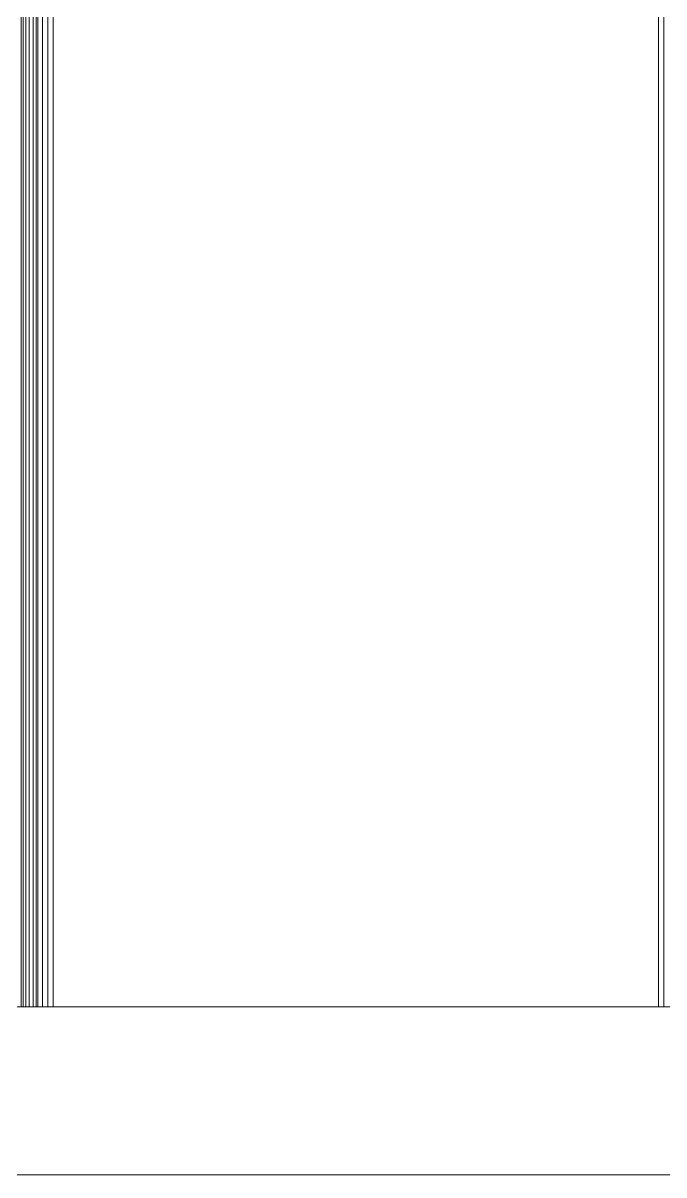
# Model space of a CAD drawing. Header units: centimetres. Extents: x -13467 to 3766, y -437 to 1921.
# Drawn here: x -4237.02 to -4229.4, y 184.8 to 198.5 of the extents above; entities that cross this region are included whole.
import ezdxf

# ---------------------------------------------------------------- set-up
doc = ezdxf.new("R2010")
doc.units = ezdxf.units.CM
doc.layers.add('M-EQPM', color=7, linetype='Continuous', lineweight=9)

# ---------------------------------------------------------------- blocks, each defined once
blk = doc.blocks.new('EQ-04-006 - EQ-04-006_dwg_Agrupar_318-1538744-Sección 1-2')
at = {"layer": 'M-EQPM', "color": 9, "true_color": 0xc0c0c0}
for p, q in [((-3653.214, 186.8), (-3710.214, 186.8)), ((-3653.214, 184.8), (-3710.214, 184.8))]:
    blk.add_line(p, q, dxfattribs=at)
at = {"layer": 'M-EQPM', "color": 9, "true_color": 0xc0c0c0, "flags": 128}
for points in [[(-3652.596, 186.8), (-3652.901, 186.8), (-3653.214, 186.8), (-3710.214, 186.8), (-3710.527, 186.8), (-3710.832, 186.8)], [(-3652.596, 184.8), (-3652.901, 184.8), (-3653.214, 184.8), (-3653.214, 186.8), (-3653.214, 184.8), (-3652.901, 184.8), (-3652.901, 186.8), (-3653.214, 186.8), (-3710.214, 186.8), (-3710.214, 184.8), (-3653.214, 184.8), (-3710.214, 184.8), (-3710.527, 184.8), (-3710.527, 186.8), (-3710.214, 186.8), (-3710.214, 184.8), (-3710.527, 184.8), (-3710.832, 184.8)]]:
    blk.add_lwpolyline(points, dxfattribs=at)
blk = doc.blocks.new('EQ-04-006 - EQ-04-006_dwg_Agrupar_312-1538745-Sección 1-2')
at = {"layer": 'M-EQPM', "color": 136, "true_color": 0x007f7f}
for p, q in [((-3685.495, 186.8), (-3685.495, 247.756)), ((-3685.437, 186.8), (-3685.437, 247.78)), ((-3685.376, 186.8), (-3685.376, 247.795)), ((-3685.314, 247.8), (-3685.314, 186.8)), ((-3678.114, 186.8), (-3678.114, 247.8)), ((-3678.051, 186.8), (-3678.051, 247.795)), ((-3685.637, 247.635), (-3685.637, 186.8)), ((-3685.597, 186.8), (-3685.597, 247.683)), ((-3685.549, 186.8), (-3685.549, 247.724)), ((-3685.514, 247.4), (-3685.514, 186.8)), ((-3685.376, 186.8), (-3685.314, 186.8)), ((-3685.314, 186.8), (-3678.114, 186.8)), ((-3678.051, 186.8), (-3678.114, 186.8))]:
    blk.add_line(p, q, dxfattribs=at)
at = {"layer": 'M-EQPM', "color": 136, "true_color": 0x007f7f, "flags": 128}
for points in [[(-3685.495, 186.8), (-3685.495, 247.756), (-3685.549, 247.724), (-3685.549, 186.8)], [(-3685.437, 186.8), (-3685.437, 247.78), (-3685.495, 247.756), (-3685.495, 186.8)], [(-3685.376, 186.8), (-3685.376, 247.795), (-3685.437, 247.78), (-3685.437, 186.8)], [(-3685.314, 247.8), (-3685.314, 186.8), (-3685.376, 186.8), (-3685.376, 247.795), (-3685.314, 247.8), (-3685.314, 186.8), (-3678.114, 186.8), (-3685.314, 186.8)], [(-3678.114, 186.8), (-3678.114, 247.8), (-3678.051, 247.795), (-3678.051, 186.8), (-3678.114, 186.8), (-3678.114, 247.8), (-3685.314, 247.8), (-3678.114, 247.8)], [(-3685.637, 186.8), (-3685.637, 247.635), (-3685.67, 247.582), (-3685.67, 186.8)], [(-3685.637, 186.8), (-3685.637, 247.635), (-3685.597, 247.683), (-3685.597, 186.8)], [(-3685.549, 186.8), (-3685.549, 247.724), (-3685.597, 247.683), (-3685.597, 186.8)], [(-3685.67, 186.8), (-3685.67, 247.582), (-3685.694, 247.524), (-3685.694, 186.8)]]:
    blk.add_lwpolyline(points, dxfattribs=at)
blk = doc.blocks.new('EQ-04-006 - EQ-04-006_dwg_011_ENZUNCHADOR_dwg-1538751-Sección 1-2')
for name in ['EQ-04-006 - EQ-04-006_dwg_Agrupar_312-1538745-Sección 1-2', 'EQ-04-006 - EQ-04-006_dwg_Agrupar_318-1538744-Sección 1-2']:
    blk.add_blockref(name, (0, 0))
blk = doc.blocks.new('EQ-04-006 - EQ-04-006_dwg-1538743-Sección 1-2')
blk.add_blockref('EQ-04-006 - EQ-04-006_dwg_011_ENZUNCHADOR_dwg-1538751-Sección 1-2', (0, 0))
blk = doc.blocks.new('EQ-04-006 - EQ-04-006-1538756-Sección 1-2')
blk.add_blockref('EQ-04-006 - EQ-04-006_dwg-1538743-Sección 1-2', (0, 0))
blk = doc.blocks.new('PQ_RVR_MEP-01_ZZ_ZZ_MO_T_A_rvt-2-Sección 1-2')
at = {"layer": 'M-EQPM', "lineweight": 9}
blk.add_blockref('EQ-04-006 - EQ-04-006-1538756-Sección 1-2', (0, 0), dxfattribs=at)

msp = doc.modelspace()

# ---------------------------------------------------------------- block references
at = {"lineweight": 5}
msp.add_blockref('PQ_RVR_MEP-01_ZZ_ZZ_MO_T_A_rvt-2-Sección 1-2', (-551.352, 0), dxfattribs=at)

doc.saveas('drawing.dxf')
